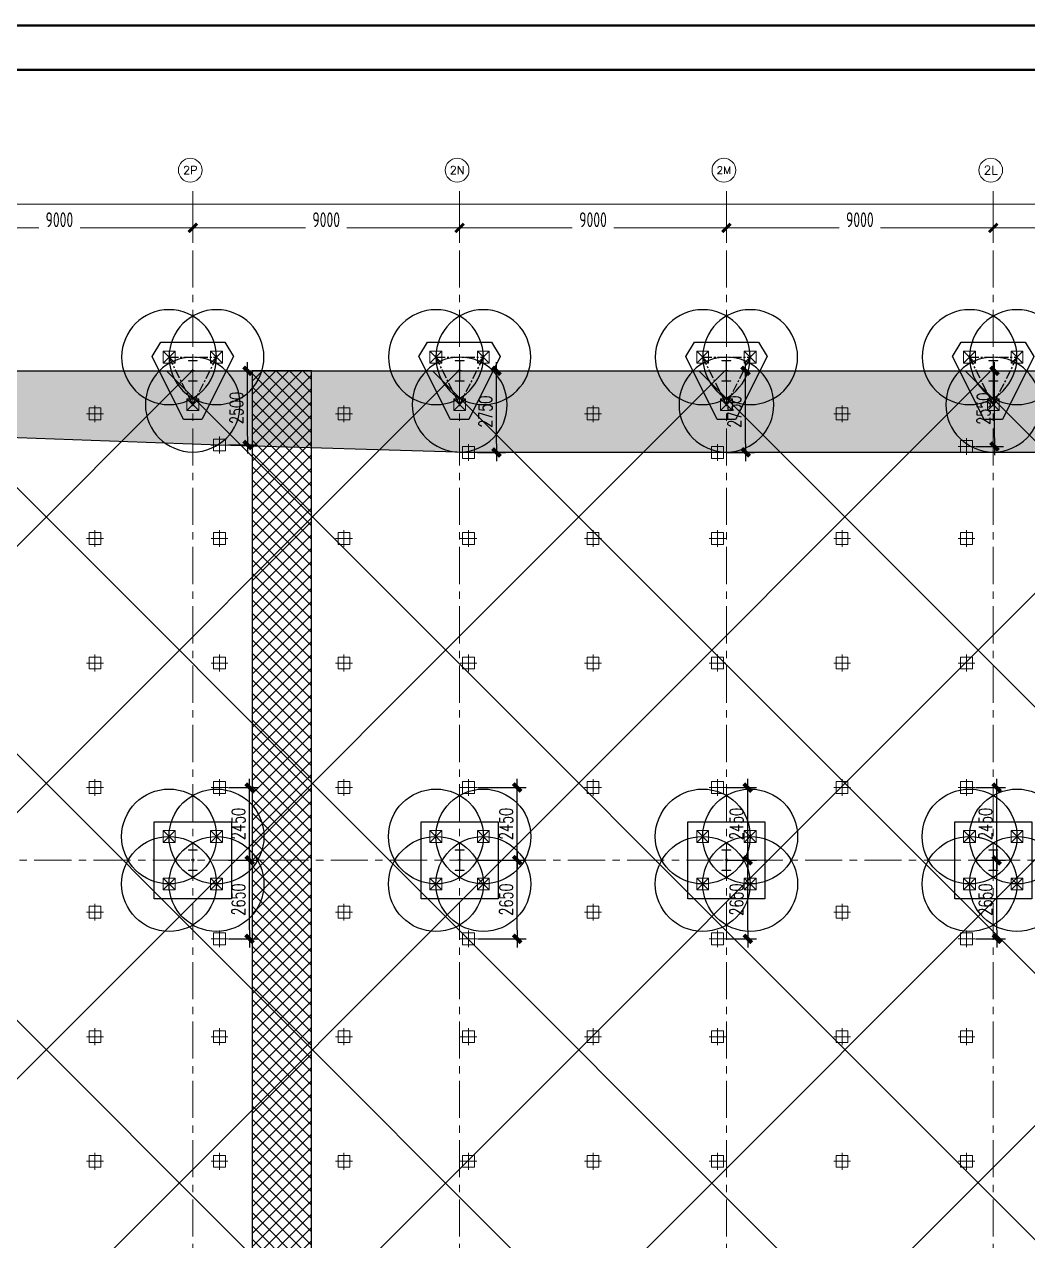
# Model space of a CAD drawing. Extents: x -1201378 to 2367219, y -619313 to 244905.
# Drawn here: x -506441 to -472597, y -10925 to 30085 of the extents above; entities that cross this region are included whole.
import ezdxf
from ezdxf.enums import TextEntityAlignment as Align

# ---------------------------------------------------------------- set-up
doc = ezdxf.new("R2010")
doc.units = 0
doc.header["$LTSCALE"] = 1000
doc.linetypes.add('CENTER', pattern=[2, 1.25, -0.25, 0.25, -0.25])
doc.layers.get('0').update_dxf_attribs({"linetype": 'CONTINUOUS'})
doc.layers.get('Defpoints').update_dxf_attribs({"linetype": 'CONTINUOUS'})
for name, color, linetype in [('0-cxFrame', 155, 'CONTINUOUS'), ('Hatch-一般填充', 252, 'CONTINUOUS'), ('S-DIMZ', 115, 'CONTINUOUS'), ('S-DOTE1', 140, 'CENTER'), ('S-HATCH1-W', 252, 'CONTINUOUS'), ('S-HJD', 97, 'CONTINUOUS'), ('S-SGJ', 21, 'CONTINUOUS')]:
    doc.layers.add(name, color=color, linetype=linetype)
for name, color, linetype, lineweight in [('0-cxText', 131, 'CONTINUOUS', 25), ('S-axis', 111, 'CONTINUOUS', 0), ('S-col', 2, 'CONTINUOUS', 0), ('S-dim', 81, 'CONTINUOUS', 0), ('S-dote', 5, 'CENTER', 0), ('S-zhuang', 1, 'CONTINUOUS', 0)]:
    doc.layers.add(name, color=color, linetype=linetype, lineweight=lineweight)
doc.styles.add('_TCH_AXIS', font='COMPLEX', dxfattribs={"bigfont": 'GBCBIG'})
doc.styles.add('cx_tuming', font='simhei.ttf')
doc.styles.add('cx_tuqian1', font='')
doc.styles.add('SS1', font='tj-romans1.shx', dxfattribs={"width": 0.7, "bigfont": 'tj-hztxt1.shx'})
doc.styles.add('TSSD_Dimension', font='tssdeng.shx', dxfattribs={"width": 0.7, "bigfont": 'hztxt.shx'})
doc.styles.add('黑体', font='simhei.ttf', dxfattribs={"width": 0.8})
doc.styles.get('cx_tuqian1').set_extended_font_data('SimSun')
doc.dimstyles.new('S-150-ARCHI', dxfattribs={"dimscale": 150, "dimtxt": 3, "dimasz": 2, "dimexe": 2, "dimexo": 2, "dimgap": 1, "dimtad": 1, "dimdec": 0, "dimzin": 0, "dimdsep": 46, "dimtxsty": 'SS1', "dimblk1": 'TT', "dimblk2": 'TT', "dimsah": 1, "dimcen": 1, "dimclrd": 256, "dimclre": 256, "dimclrt": 256, "dimadec": 0, "dimazin": 0, "dimtfac": 1, "dimtdec": 0, "dimtix": 1, "dimtmove": 2, "dimatfit": 0, "dimldrblk": 'TT', "dimfxl": 2, "dimtolj": 1, "dimtzin": 0, "dimarcsym": 0})
doc.dimstyles.new('TSSD_200_200', dxfattribs={"dimtxt": 500, "dimasz": 200, "dimexe": 200, "dimexo": 500, "dimgap": 200, "dimtad": 1, "dimdec": 0, "dimzin": 0, "dimdsep": 46, "dimtxsty": 'TSSD_Dimension', "dimblk": 'ARCHTICK', "dimcen": 0, "dimdle": 200, "dimclrt": 7, "dimadec": 0, "dimazin": 0, "dimtfac": 1, "dimtdec": 0, "dimtix": 1, "dimtmove": 2, "dimatfit": 3, "dimfxl": 1, "dimtolj": 1, "dimtzin": 0, "dimarcsym": 0})

# ---------------------------------------------------------------- blocks, each defined once
blk = doc.blocks.new('_ArchTick')
at = {"color": 0, "linetype": 'ByBlock', "const_width": 0.5}
blk.add_lwpolyline([(-0.71, -0.71), (0.71, 0.71)], dxfattribs=at)
blk = doc.blocks.new('*D97')
at = {"layer": 'Defpoints', "color": 0, "transparency": 16777216}
for p in [(-200758, -176778), (-209758, -177738), (-200758, -177738)]:
    blk.add_point(p, dxfattribs=at)
at = {"layer": 'S-axis', "color": 0, "lineweight": -2, "transparency": 16777216}
for p, q in [((-209758, -177238), (-209758, -176578)), ((-200758, -177238), (-200758, -176578)), ((-209958, -176778), (-205957, -176778)), ((-200558, -176778), (-204560, -176778))]:
    blk.add_line(p, q, dxfattribs=at)
at = {"layer": 'S-axis', "color": 0, "lineweight": -2, "transparency": 16777216, "xscale": 200, "yscale": 200, "zscale": 200, "rotation": 180}
blk.add_blockref('_ArchTick', (-209758, -176778), dxfattribs=at)
at = {"layer": 'S-axis', "color": 0, "lineweight": -2, "transparency": 16777216, "xscale": 200, "yscale": 200, "zscale": 200}
blk.add_blockref('_ArchTick', (-200758, -176778), dxfattribs=at)
at = {"layer": 'S-axis', "color": 7, "transparency": 16777216, "insert": (-205258, -176503), "char_height": 500, "attachment_point": 5, "style": 'TSSD_Dimension'}
blk.add_mtext('\\A1;9000', dxfattribs=at)
blk = doc.blocks.new('*D98')
at = {"layer": 'Defpoints', "color": 0, "transparency": 16777216}
for p in [(-191758, -176778), (-200758, -177738), (-191758, -177738)]:
    blk.add_point(p, dxfattribs=at)
at = {"layer": 'S-axis', "color": 0, "lineweight": -2, "transparency": 16777216}
for p, q in [((-200758, -177238), (-200758, -176578)), ((-191758, -177238), (-191758, -176578)), ((-200958, -176778), (-196957, -176778)), ((-191558, -176778), (-195560, -176778))]:
    blk.add_line(p, q, dxfattribs=at)
at = {"layer": 'S-axis', "color": 0, "lineweight": -2, "transparency": 16777216, "xscale": 200, "yscale": 200, "zscale": 200, "rotation": 180}
blk.add_blockref('_ArchTick', (-200758, -176778), dxfattribs=at)
at = {"layer": 'S-axis', "color": 0, "lineweight": -2, "transparency": 16777216, "xscale": 200, "yscale": 200, "zscale": 200}
blk.add_blockref('_ArchTick', (-191758, -176778), dxfattribs=at)
at = {"layer": 'S-axis', "color": 7, "transparency": 16777216, "insert": (-196258, -176503), "char_height": 500, "attachment_point": 5, "style": 'TSSD_Dimension'}
blk.add_mtext('\\A1;9000', dxfattribs=at)
blk = doc.blocks.new('*D99')
at = {"layer": 'Defpoints', "color": 0, "transparency": 16777216}
for p in [(-182758, -176778), (-191758, -177738), (-182758, -177738)]:
    blk.add_point(p, dxfattribs=at)
at = {"layer": 'S-axis', "color": 0, "lineweight": -2, "transparency": 16777216}
for p, q in [((-191758, -177238), (-191758, -176578)), ((-182758, -177238), (-182758, -176578)), ((-191958, -176778), (-187957, -176778)), ((-182558, -176778), (-186560, -176778))]:
    blk.add_line(p, q, dxfattribs=at)
at = {"layer": 'S-axis', "color": 0, "lineweight": -2, "transparency": 16777216, "xscale": 200, "yscale": 200, "zscale": 200, "rotation": 180}
blk.add_blockref('_ArchTick', (-191758, -176778), dxfattribs=at)
at = {"layer": 'S-axis', "color": 0, "lineweight": -2, "transparency": 16777216, "xscale": 200, "yscale": 200, "zscale": 200}
blk.add_blockref('_ArchTick', (-182758, -176778), dxfattribs=at)
at = {"layer": 'S-axis', "color": 7, "transparency": 16777216, "insert": (-187258, -176503), "char_height": 500, "attachment_point": 5, "style": 'TSSD_Dimension'}
blk.add_mtext('\\A1;9000', dxfattribs=at)
blk = doc.blocks.new('*D100')
at = {"layer": 'Defpoints', "color": 0, "transparency": 16777216}
for p in [(-173758, -176778), (-182758, -177738), (-173758, -177738)]:
    blk.add_point(p, dxfattribs=at)
at = {"layer": 'S-axis', "color": 0, "lineweight": -2, "transparency": 16777216}
for p, q in [((-182758, -177238), (-182758, -176578)), ((-173758, -177238), (-173758, -176578)), ((-182958, -176778), (-178957, -176778)), ((-173558, -176778), (-177560, -176778))]:
    blk.add_line(p, q, dxfattribs=at)
at = {"layer": 'S-axis', "color": 0, "lineweight": -2, "transparency": 16777216, "xscale": 200, "yscale": 200, "zscale": 200, "rotation": 180}
blk.add_blockref('_ArchTick', (-182758, -176778), dxfattribs=at)
at = {"layer": 'S-axis', "color": 0, "lineweight": -2, "transparency": 16777216, "xscale": 200, "yscale": 200, "zscale": 200}
blk.add_blockref('_ArchTick', (-173758, -176778), dxfattribs=at)
at = {"layer": 'S-axis', "color": 7, "transparency": 16777216, "insert": (-178258, -176503), "char_height": 500, "attachment_point": 5, "style": 'TSSD_Dimension'}
blk.add_mtext('\\A1;9000', dxfattribs=at)
blk = doc.blocks.new('*D101')
at = {"layer": 'Defpoints', "color": 0, "transparency": 16777216}
for p in [(-164758, -176778), (-173758, -177738), (-164758, -177738)]:
    blk.add_point(p, dxfattribs=at)
at = {"layer": 'S-axis', "color": 0, "lineweight": -2, "transparency": 16777216}
for p, q in [((-173758, -177238), (-173758, -176578)), ((-164758, -177238), (-164758, -176578)), ((-173958, -176778), (-169957, -176778)), ((-164558, -176778), (-168560, -176778))]:
    blk.add_line(p, q, dxfattribs=at)
at = {"layer": 'S-axis', "color": 0, "lineweight": -2, "transparency": 16777216, "xscale": 200, "yscale": 200, "zscale": 200, "rotation": 180}
blk.add_blockref('_ArchTick', (-173758, -176778), dxfattribs=at)
at = {"layer": 'S-axis', "color": 0, "lineweight": -2, "transparency": 16777216, "xscale": 200, "yscale": 200, "zscale": 200}
blk.add_blockref('_ArchTick', (-164758, -176778), dxfattribs=at)
at = {"layer": 'S-axis', "color": 7, "transparency": 16777216, "insert": (-169258, -176503), "char_height": 500, "attachment_point": 5, "style": 'TSSD_Dimension'}
blk.add_mtext('\\A1;9000', dxfattribs=at)
blk = doc.blocks.new('*D112')
at = {"layer": 'Defpoints', "color": 0, "transparency": 16777216}
for p in [(-82958, -175978), (-240958, -177638), (-82958, -177638)]:
    blk.add_point(p, dxfattribs=at)
at = {"layer": 'S-axis', "color": 0, "lineweight": -2, "transparency": 16777216}
for p, q in [((-240958, -177138), (-240958, -175778)), ((-82958, -177138), (-82958, -175778)), ((-241158, -175978), (-162899, -175978)), ((-82758, -175978), (-161018, -175978))]:
    blk.add_line(p, q, dxfattribs=at)
at = {"layer": 'S-axis', "color": 0, "lineweight": -2, "transparency": 16777216, "xscale": 200, "yscale": 200, "zscale": 200, "rotation": 180}
blk.add_blockref('_ArchTick', (-240958, -175978), dxfattribs=at)
at = {"layer": 'S-axis', "color": 0, "lineweight": -2, "transparency": 16777216, "xscale": 200, "yscale": 200, "zscale": 200}
blk.add_blockref('_ArchTick', (-82958, -175978), dxfattribs=at)
at = {"layer": 'S-axis', "color": 7, "transparency": 16777216, "insert": (-161958, -175703), "char_height": 500, "attachment_point": 5, "style": 'TSSD_Dimension'}
blk.add_mtext('\\A1;158000', dxfattribs=at)
blk = doc.blocks.new('nt66')
at = {"layer": 'S-col'}
blk.add_lwpolyline([(-195790, 766820), (-195490, 766820), (-195490, 766808), (-195636, 766808), (-195636, 766132), (-195490, 766132), (-195490, 766120), (-195790, 766120), (-195790, 766132), (-195644, 766132), (-195644, 766808), (-195790, 766808)], close=True, dxfattribs=at)
blk = doc.blocks.new('33333')
for p in [(-50214, -43900), (-41214, -43900), (-32214, -43900), (-23214, -43900), (-50214, -60400), (-41214, -60400), (-32214, -60400), (-23214, -60400)]:
    blk.add_blockref('nt66', p)
blk = doc.blocks.new('TK22.A0 L(Dragon)')
at = {"layer": '0-cxFrame', "color": 7, "const_width": 0.5}
blk.add_lwpolyline([(0, 0), (-1486, 0), (-1486, 841), (0, 841)], close=True, dxfattribs=at)
at = {"layer": '0-cxFrame', "const_width": 0.5}
blk.add_lwpolyline([(-80, 10), (-1466, 10), (-1466, 831), (-80, 831)], close=True, dxfattribs=at)
at = {"style": '黑体', "flags": 4}
blk.add_attdef('图幅', text='', height=3.3, dxfattribs=at).set_placement((-40, 3), align=Align.RIGHT)
at = {"layer": '0-cxText', "flags": 4}
for tag, height, style, p in [('建设单位', 3.5, 'cx_tuming', (-45, 240)), ('项目名称', 3.5, 'cx_tuming', (-45, 210)), ('子项名称', 3.5, 'cx_tuming', (-45, 180)), ('工程编号', 3.3, 'cx_tuqian1', (-35, 165)), ('图名1', 3.5, 'cx_tuming', (-45, 87)), ('图名2', 3.5, 'cx_tuming', (-45, 79)), ('图名3', 3.5, 'cx_tuming', (-45, 71)), ('出图日期', 3.3, 'cx_tuqian1', (-39, 60)), ('专业', 3.3, 'cx_tuqian1', (-55, 52)), ('图号', 3.3, 'cx_tuqian1', (-55, 44)), ('版次', 3.3, 'cx_tuqian1', (-20, 44))]:
    blk.add_attdef(tag, text='', height=height, dxfattribs=dict(at, style=style)).set_placement(p, align=Align.MIDDLE)
at = {"layer": 'Defpoints', "color": 6, "flags": 4}
for tag, height, style, p in [('tufu', 3.3, '黑体', (-12, 12)), ('dwfname', 4, 'cx_tuqian1', (-80, 3))]:
    blk.add_attdef(tag, text='', height=height, dxfattribs=dict(at, style=style)).set_placement(p, align=Align.RIGHT)
blk = doc.blocks.new('地坪桩')
at = {"layer": 'S-zhuang'}
for p, q in [((174146, 162514), (174146, 163080)), ((173863, 162797), (174429, 162797))]:
    blk.add_line(p, q, dxfattribs=at)
blk.add_lwpolyline([(173946, 162597), (173946, 162997), (174346, 162997), (174346, 162597)], close=True, dxfattribs=at)
blk = doc.blocks.new('S-ZHUANG-400')
at = {"layer": 'S-zhuang'}
for p, q in [((200, -200), (-200, 200)), ((-200, -200), (200, 200))]:
    blk.add_line(p, q, dxfattribs=at)
blk.add_lwpolyline([(-200, 200), (200, 200), (200, -200), (-200, -200)], close=True, dxfattribs=at)
blk = doc.blocks.new('CT4')
at = {"layer": 'Defpoints'}
for centre in [(-100831, -168442), (-99231, -168442), (-100831, -170042), (-99231, -170042)]:
    blk.add_circle(centre, 1600, dxfattribs=at)
at = {"layer": 'S-DOTE1', "ltscale": 0.25}
for p, q in [((-99971, -169242), (-100091, -169242)), ((-100031, -169182), (-100031, -169302))]:
    blk.add_line(p, q, dxfattribs=at)
at = {"layer": 'S-HATCH1-W'}
blk.add_lwpolyline([(-101331, -170542), (-101331, -167942), (-98731, -167942), (-98731, -170542)], close=True, dxfattribs=at)
at = {"layer": 'S-zhuang', "rotation": 90.00000000000001}
for p in [(-100831, -168442), (-99231, -168442), (-100831, -170042), (-99231, -170042)]:
    blk.add_blockref('S-ZHUANG-400', p, dxfattribs=at)
blk = doc.blocks.new('CT3')
at = {"layer": 'Defpoints'}
for centre in [(-101758, -256416), (-102558, -258016), (-100958, -258016)]:
    blk.add_circle(centre, 1600, dxfattribs=at)
at = {"layer": 'S-DOTE1', "ltscale": 0.25}
for p, q in [((-101758, -257494), (-101758, -257614)), ((-101698, -257554), (-101818, -257554))]:
    blk.add_line(p, q, dxfattribs=at)
at = {"layer": 'S-DOTE1', "linetype": 'CENTER', "ltscale": 0.25}
blk.add_lwpolyline([(-100958, -258016), (-101758, -256416), (-102558, -258016)], close=True, dxfattribs=at)
at = {"layer": 'S-HATCH1-W'}
blk.add_lwpolyline([(-101449, -255916), (-102067, -255916), (-103130, -258042), (-102837, -258516), (-100680, -258516), (-100387, -258042)], close=True, dxfattribs=at)
at = {"layer": 'S-zhuang', "rotation": 90.00000000000001}
for p in [(-101758, -256416), (-102558, -258016), (-100958, -258016)]:
    blk.add_blockref('S-ZHUANG-400', p, dxfattribs=at)
blk = doc.blocks.new('2#主楼桩')
at = {"layer": 'S-zhuang', "xscale": -1, "rotation": 180}
for p in [(-999000, -239152), (-990000, -239152), (-981000, -239152), (-972000, -239152)]:
    blk.add_blockref('CT3', p, dxfattribs=at)
at = {"layer": 'S-zhuang'}
for p in [(-1000727, 171144), (-991727, 171144), (-982727, 171144), (-973727, 171144)]:
    blk.add_blockref('CT4', p, dxfattribs=at)
blk = doc.blocks.new('TT')
blk.add_line((-0.97, 0), (0.97, 0))
at = {"const_width": 0.45}
blk.add_lwpolyline([(-0.44, -0.44), (0.44, 0.44)], dxfattribs=at)
blk = doc.blocks.new('*D3272')
at = {"layer": 'Defpoints', "color": 0, "transparency": 16777216}
for p in [(-499858, 1902), (-498842, 1902), (-499858, -748)]:
    blk.add_point(p, dxfattribs=at)
at = {"layer": 'S-DIMZ', "lineweight": -2, "transparency": 16777216}
for p, q in [((-499558, 1902), (-498542, 1902)), ((-498842, -448), (-498842, 1602)), ((-499558, -748), (-498542, -748))]:
    blk.add_line(p, q, dxfattribs=at)
at = {"layer": 'S-DIMZ', "lineweight": -2, "transparency": 16777216, "xscale": 300, "yscale": 300, "zscale": 300}
for p, rotation in [((-498842, 1902), 90), ((-498842, -748), 270)]:
    blk.add_blockref('TT', p, dxfattribs=dict(at, rotation=rotation))
at = {"layer": 'S-DIMZ', "transparency": 16777216, "insert": (-499217, 577), "char_height": 450, "attachment_point": 5, "rotation": 90, "style": 'SS1'}
blk.add_mtext('\\A1;2650', dxfattribs=at)
blk = doc.blocks.new('*D3273')
at = {"layer": 'Defpoints', "color": 0, "transparency": 16777216}
for p in [(-499858, 4352), (-498842, 4352), (-499858, 1902)]:
    blk.add_point(p, dxfattribs=at)
at = {"layer": 'S-DIMZ', "lineweight": -2, "transparency": 16777216}
for p, q in [((-499558, 4352), (-498542, 4352)), ((-498842, 2202), (-498842, 4052)), ((-499558, 1902), (-498542, 1902))]:
    blk.add_line(p, q, dxfattribs=at)
at = {"layer": 'S-DIMZ', "lineweight": -2, "transparency": 16777216, "xscale": 300, "yscale": 300, "zscale": 300}
for p, rotation in [((-498842, 4352), 90), ((-498842, 1902), 270)]:
    blk.add_blockref('TT', p, dxfattribs=dict(at, rotation=rotation))
at = {"layer": 'S-DIMZ', "transparency": 16777216, "insert": (-499217, 3127), "char_height": 450, "attachment_point": 5, "rotation": 90, "style": 'SS1'}
blk.add_mtext('\\A1;2450', dxfattribs=at)
blk = doc.blocks.new('*D3274')
at = {"layer": 'Defpoints', "color": 0, "transparency": 16777216}
for p in [(-491458, 1902), (-489816, 1902), (-491458, -748)]:
    blk.add_point(p, dxfattribs=at)
at = {"layer": 'S-DIMZ', "lineweight": -2, "transparency": 16777216}
for p, q in [((-491158, 1902), (-489516, 1902)), ((-489816, -448), (-489816, 1602)), ((-491158, -748), (-489516, -748))]:
    blk.add_line(p, q, dxfattribs=at)
at = {"layer": 'S-DIMZ', "lineweight": -2, "transparency": 16777216, "xscale": 300, "yscale": 300, "zscale": 300}
for p, rotation in [((-489816, 1902), 90), ((-489816, -748), 270)]:
    blk.add_blockref('TT', p, dxfattribs=dict(at, rotation=rotation))
at = {"layer": 'S-DIMZ', "transparency": 16777216, "insert": (-490191, 577), "char_height": 450, "attachment_point": 5, "rotation": 90, "style": 'SS1'}
blk.add_mtext('\\A1;2650', dxfattribs=at)
blk = doc.blocks.new('*D3275')
at = {"layer": 'Defpoints', "color": 0, "transparency": 16777216}
for p in [(-491458, 4352), (-489816, 4352), (-491458, 1902)]:
    blk.add_point(p, dxfattribs=at)
at = {"layer": 'S-DIMZ', "lineweight": -2, "transparency": 16777216}
for p, q in [((-491158, 4352), (-489516, 4352)), ((-489816, 2202), (-489816, 4052)), ((-491158, 1902), (-489516, 1902))]:
    blk.add_line(p, q, dxfattribs=at)
at = {"layer": 'S-DIMZ', "lineweight": -2, "transparency": 16777216, "xscale": 300, "yscale": 300, "zscale": 300}
for p, rotation in [((-489816, 4352), 90), ((-489816, 1902), 270)]:
    blk.add_blockref('TT', p, dxfattribs=dict(at, rotation=rotation))
at = {"layer": 'S-DIMZ', "transparency": 16777216, "insert": (-490191, 3127), "char_height": 450, "attachment_point": 5, "rotation": 90, "style": 'SS1'}
blk.add_mtext('\\A1;2450', dxfattribs=at)
blk = doc.blocks.new('*D3276')
at = {"layer": 'Defpoints', "color": 0, "transparency": 16777216}
for p in [(-483058, 1902), (-482042, 1902), (-483058, -748)]:
    blk.add_point(p, dxfattribs=at)
at = {"layer": 'S-DIMZ', "lineweight": -2, "transparency": 16777216}
for p, q in [((-482758, 1902), (-481742, 1902)), ((-482042, -448), (-482042, 1602)), ((-482758, -748), (-481742, -748))]:
    blk.add_line(p, q, dxfattribs=at)
at = {"layer": 'S-DIMZ', "lineweight": -2, "transparency": 16777216, "xscale": 300, "yscale": 300, "zscale": 300}
for p, rotation in [((-482042, 1902), 90), ((-482042, -748), 270)]:
    blk.add_blockref('TT', p, dxfattribs=dict(at, rotation=rotation))
at = {"layer": 'S-DIMZ', "transparency": 16777216, "insert": (-482417, 577), "char_height": 450, "attachment_point": 5, "rotation": 90, "style": 'SS1'}
blk.add_mtext('\\A1;2650', dxfattribs=at)
blk = doc.blocks.new('*D3277')
at = {"layer": 'Defpoints', "color": 0, "transparency": 16777216}
for p in [(-483058, 4352), (-482042, 4352), (-483058, 1902)]:
    blk.add_point(p, dxfattribs=at)
at = {"layer": 'S-DIMZ', "lineweight": -2, "transparency": 16777216}
for p, q in [((-482758, 4352), (-481742, 4352)), ((-482042, 2202), (-482042, 4052)), ((-482758, 1902), (-481742, 1902))]:
    blk.add_line(p, q, dxfattribs=at)
at = {"layer": 'S-DIMZ', "lineweight": -2, "transparency": 16777216, "xscale": 300, "yscale": 300, "zscale": 300}
for p, rotation in [((-482042, 4352), 90), ((-482042, 1902), 270)]:
    blk.add_blockref('TT', p, dxfattribs=dict(at, rotation=rotation))
at = {"layer": 'S-DIMZ', "transparency": 16777216, "insert": (-482417, 3127), "char_height": 450, "attachment_point": 5, "rotation": 90, "style": 'SS1'}
blk.add_mtext('\\A1;2450', dxfattribs=at)
blk = doc.blocks.new('*D3278')
at = {"layer": 'Defpoints', "color": 0, "transparency": 16777216}
for p in [(-474658, 1902), (-473642, 1902), (-474658, -748)]:
    blk.add_point(p, dxfattribs=at)
at = {"layer": 'S-DIMZ', "lineweight": -2, "transparency": 16777216}
for p, q in [((-474358, 1902), (-473342, 1902)), ((-473642, -448), (-473642, 1602)), ((-474358, -748), (-473342, -748))]:
    blk.add_line(p, q, dxfattribs=at)
at = {"layer": 'S-DIMZ', "lineweight": -2, "transparency": 16777216, "xscale": 300, "yscale": 300, "zscale": 300}
for p, rotation in [((-473642, 1902), 90), ((-473642, -748), 270)]:
    blk.add_blockref('TT', p, dxfattribs=dict(at, rotation=rotation))
at = {"layer": 'S-DIMZ', "transparency": 16777216, "insert": (-474017, 577), "char_height": 450, "attachment_point": 5, "rotation": 90, "style": 'SS1'}
blk.add_mtext('\\A1;2650', dxfattribs=at)
blk = doc.blocks.new('*D3279')
at = {"layer": 'Defpoints', "color": 0, "transparency": 16777216}
for p in [(-474658, 4352), (-473642, 4352), (-474658, 1902)]:
    blk.add_point(p, dxfattribs=at)
at = {"layer": 'S-DIMZ', "lineweight": -2, "transparency": 16777216}
for p, q in [((-474358, 4352), (-473342, 4352)), ((-473642, 2202), (-473642, 4052)), ((-474358, 1902), (-473342, 1902))]:
    blk.add_line(p, q, dxfattribs=at)
at = {"layer": 'S-DIMZ', "lineweight": -2, "transparency": 16777216, "xscale": 300, "yscale": 300, "zscale": 300}
for p, rotation in [((-473642, 4352), 90), ((-473642, 1902), 270)]:
    blk.add_blockref('TT', p, dxfattribs=dict(at, rotation=rotation))
at = {"layer": 'S-DIMZ', "transparency": 16777216, "insert": (-474017, 3127), "char_height": 450, "attachment_point": 5, "rotation": 90, "style": 'SS1'}
blk.add_mtext('\\A1;2450', dxfattribs=at)
blk = doc.blocks.new('*D3297')
at = {"layer": 'Defpoints', "color": 0, "transparency": 16777216}
for p in [(-499858, 18402), (-498912, 18402), (-499858, 15902)]:
    blk.add_point(p, dxfattribs=at)
at = {"layer": 'S-DIMZ', "lineweight": -2, "transparency": 16777216}
for p, q in [((-499558, 18402), (-498612, 18402)), ((-498912, 16202), (-498912, 18102)), ((-499558, 15902), (-498612, 15902))]:
    blk.add_line(p, q, dxfattribs=at)
at = {"layer": 'S-DIMZ', "lineweight": -2, "transparency": 16777216, "xscale": 300, "yscale": 300, "zscale": 300}
for p, rotation in [((-498912, 18402), 90), ((-498912, 15902), 270)]:
    blk.add_blockref('TT', p, dxfattribs=dict(at, rotation=rotation))
at = {"layer": 'S-DIMZ', "transparency": 16777216, "insert": (-499287, 17152), "char_height": 450, "attachment_point": 5, "rotation": 90, "style": 'SS1'}
blk.add_mtext('\\A1;2500', dxfattribs=at)
blk = doc.blocks.new('*D3298')
at = {"layer": 'Defpoints', "color": 0, "transparency": 16777216}
for p in [(-491458, 18402), (-490512, 18402), (-491458, 15652)]:
    blk.add_point(p, dxfattribs=at)
at = {"layer": 'S-DIMZ', "lineweight": -2, "transparency": 16777216}
for p, q in [((-491158, 18402), (-490212, 18402)), ((-490512, 15952), (-490512, 18102)), ((-491158, 15652), (-490212, 15652))]:
    blk.add_line(p, q, dxfattribs=at)
at = {"layer": 'S-DIMZ', "lineweight": -2, "transparency": 16777216, "xscale": 300, "yscale": 300, "zscale": 300}
for p, rotation in [((-490512, 18402), 90), ((-490512, 15652), 270)]:
    blk.add_blockref('TT', p, dxfattribs=dict(at, rotation=rotation))
at = {"layer": 'S-DIMZ', "transparency": 16777216, "insert": (-490887, 17027), "char_height": 450, "attachment_point": 5, "rotation": 90, "style": 'SS1'}
blk.add_mtext('\\A1;2750', dxfattribs=at)
blk = doc.blocks.new('*D3299')
at = {"layer": 'Defpoints', "color": 0, "transparency": 16777216}
for p in [(-483058, 18402), (-482112, 18402), (-483058, 15652)]:
    blk.add_point(p, dxfattribs=at)
at = {"layer": 'S-DIMZ', "lineweight": -2, "transparency": 16777216}
for p, q in [((-482758, 18402), (-481812, 18402)), ((-482112, 15952), (-482112, 18102)), ((-482758, 15652), (-481812, 15652))]:
    blk.add_line(p, q, dxfattribs=at)
at = {"layer": 'S-DIMZ', "lineweight": -2, "transparency": 16777216, "xscale": 300, "yscale": 300, "zscale": 300}
for p, rotation in [((-482112, 18402), 90), ((-482112, 15652), 270)]:
    blk.add_blockref('TT', p, dxfattribs=dict(at, rotation=rotation))
at = {"layer": 'S-DIMZ', "transparency": 16777216, "insert": (-482487, 17027), "char_height": 450, "attachment_point": 5, "rotation": 90, "style": 'SS1'}
blk.add_mtext('\\A1;2750', dxfattribs=at)
blk = doc.blocks.new('*D3300')
at = {"layer": 'Defpoints', "color": 0, "transparency": 16777216}
for p in [(-474658, 18402), (-473712, 18402), (-474658, 15852)]:
    blk.add_point(p, dxfattribs=at)
at = {"layer": 'S-DIMZ', "lineweight": -2, "transparency": 16777216}
for p, q in [((-474358, 18402), (-473412, 18402)), ((-473712, 16152), (-473712, 18102)), ((-474358, 15852), (-473412, 15852))]:
    blk.add_line(p, q, dxfattribs=at)
at = {"layer": 'S-DIMZ', "lineweight": -2, "transparency": 16777216, "xscale": 300, "yscale": 300, "zscale": 300}
for p, rotation in [((-473712, 18402), 90), ((-473712, 15852), 270)]:
    blk.add_blockref('TT', p, dxfattribs=dict(at, rotation=rotation))
at = {"layer": 'S-DIMZ', "transparency": 16777216, "insert": (-474087, 17127), "char_height": 450, "attachment_point": 5, "rotation": 90, "style": 'SS1'}
blk.add_mtext('\\A1;2550', dxfattribs=at)
blk = doc.blocks.new('2#轴网')
at = {"layer": 'S-axis'}
for centre in [(-200843.4, -174832), (-191843.4, -174832), (-182843.4, -174832), (-173843.4, -174832)]:
    blk.add_circle(centre, 400, dxfattribs=at)
at = {"layer": 'S-dote'}
for p, q in [((-200758.5, -270787), (-200758.5, -175298.2)), ((-191758.5, -270787), (-191758.5, -175298.2)), ((-182758.5, -270787), (-182758.5, -175298.2)), ((-173758.5, -270787), (-173758.5, -175298.2)), ((-74854.3, -181598.2), (-251154.3, -181598.2)), ((-74854.3, -198098.2), (-251154.3, -198098.2))]:
    blk.add_line(p, q, dxfattribs=at)
at = {"layer": 'S-axis', "style": '_TCH_AXIS'}
for s, height, p, p2 in [('2P', 276.42, (-201086.9, -174970.3), (-200599.9, -174970.3)), ('2N', 265.5, (-192089.9, -174964.8), (-191596.8, -174964.8)), ('2L', 288.12, (-174083.5, -174976.1), (-173603.3, -174976.1)), ('2M', 255.29, (-183092.6, -174959.7), (-182594.2, -174959.7))]:
    blk.add_text(s, height=height, dxfattribs=at).set_placement(p, p2, align=Align.FIT)
at = {"layer": 'S-axis'}
for base, p1, p2, picture, middle in [((-82958.5, -175978.2), (-240958.5, -177638.2), (-82958.5, -177638.2), '*D112', (-161958.5, -175703.2)), ((-200758.5, -176778.2), (-209758.5, -177738.2), (-200758.5, -177738.2), '*D97', (-205258.5, -176503.2)), ((-191758.5, -176778.2), (-200758.5, -177738.2), (-191758.5, -177738.2), '*D98', (-196258.5, -176503.2)), ((-182758.5, -176778.2), (-191758.5, -177738.2), (-182758.5, -177738.2), '*D99', (-187258.5, -176503.2)), ((-173758.5, -176778.2), (-182758.5, -177738.2), (-173758.5, -177738.2), '*D100', (-178258.5, -176503.2)), ((-164758.5, -176778.2), (-173758.5, -177738.2), (-164758.5, -177738.2), '*D101', (-169258.5, -176503.2))]:
    dim = blk.add_linear_dim(base=base, p1=p1, p2=p2, angle=0, dimstyle='TSSD_200_200', dxfattribs=at)
    dim.commit()
    dim.dimension.update_dxf_attribs({"geometry": picture, "text_midpoint": middle, "dimtype": 161})

msp = doc.modelspace()

# ---------------------------------------------------------------- hatches: boundary and pattern name
at = {"layer": 'Hatch-一般填充'}
h = msp.add_hatch(dxfattribs=at)
h.set_pattern_fill('ANSI37', color=256, scale=2000)
h.set_pattern_definition([(45, (-600000, 0), (-4490.13, 4490.13), []), (135, (-600000, 0), (-4490.13, -4490.13), [])])
edge = h.paths.add_edge_path()
edge.add_line((-509758.5, 18401.8), (-509758.5, -64098.2))
edge.add_line((-509758.5, -64098.2), (-410758.5, -64098.2))
edge.add_line((-410758.5, -64098.2), (-410758.5, 18401.8))
edge.add_line((-410758.5, 18401.8), (-509758.5, 18401.8))
at = {"layer": 'S-HJD'}
h = msp.add_hatch(dxfattribs=at)
h.set_pattern_fill('ANSI37', color=256, scale=100, angle=-180)
h.paths.add_polyline_path([(-498758.5, -64098.2), (-496758.5, -64098.2), (-496758.5, 18401.8), (-498758.5, 18401.8)])
at = {"layer": 'S-SGJ'}
h = msp.add_hatch(dxfattribs=at)
h.set_pattern_fill('ANSI36', color=251, scale=50)
h.paths.add_polyline_path([(-509758.5, -64098.2), (-540058.5, -64098.2), (-540058.5, -47598.2), (-521421, 10151.8), (-518758.5, 10151.8), (-518758.5, 18401.8), (-383758.5, 18401.8), (-383758.5, -64098.2), (-385458.5, -64098.2), (-385458.5, 15651.8), (-410758.5, 15651.8), (-491458.5, 15651.8), (-499858.5, 15901.8), (-509758.5, 16251.8), (-509758.5, 17478.1), (-517158.5, 17478.1), (-517158.5, 15176.8), (-516958.5, 10376.8), (-521558.5, 5576.8), (-521858.5, 776.8), (-524958.5, -4023.2), (-526758.5, -8823.2), (-526758.5, -12123.2), (-529758.5, -18423.2), (-529958.5, -23246.8), (-531558.5, -28023.2), (-534958.5, -33423.2), (-538558.5, -44423.2), (-539358.5, -47598.2), (-539358.5, -63623.2), (-509758.5, -63623.2), (-509758.5, -63623.2)])

# ---------------------------------------------------------------- linework, layer by layer
at = {"layer": 'S-dim'}
msp.add_lwpolyline([(-509758.5, 18401.8), (-509758.5, -64098.2), (-410758.5, -64098.2), (-410758.5, 18401.8), (-509758.5, 18401.8)], dxfattribs=at)
at = {"layer": 'S-HJD'}
msp.add_lwpolyline([(-498758.5, -64098.2), (-496758.5, -64098.2), (-496758.5, 18401.8), (-498758.5, 18401.8)], close=True, dxfattribs=at)
at = {"layer": 'S-SGJ'}
for points in [[(-509758.5, -64098.2), (-540058.5, -64098.2), (-540058.5, -47598.2), (-521421, 10151.8), (-518758.5, 10151.8), (-518758.5, 18401.8), (-383758.5, 18401.8)], [(-410758.5, 15651.8), (-491458.5, 15651.8), (-499858.5, 15901.8), (-509758.5, 16251.8), (-509758.5, 17478.1), (-517158.5, 17478.1), (-517158.5, 15176.8), (-516958.5, 10376.8), (-521558.5, 5576.8), (-521858.5, 776.8), (-524958.5, -4023.2), (-526758.5, -8823.2), (-526758.5, -12123.2), (-529758.5, -18423.2), (-529958.5, -23246.8), (-531558.5, -28023.2), (-534958.5, -33423.2), (-538558.5, -44423.2), (-539358.5, -47598.2), (-539358.5, -63623.2), (-509758.5, -63623.2), (-509758.5, -63623.2), (-509758.5, -64098.2)]]:
    msp.add_lwpolyline(points, dxfattribs=at)

# ---------------------------------------------------------------- block references
at = {"layer": '0-cxFrame', "xscale": 150, "yscale": 150, "zscale": 150}
msp.add_blockref('TK22.A0 L(Dragon)', (-350573.1, -96102.2), dxfattribs=at)
at = {"layer": 'S-axis'}
msp.add_blockref('2#轴网', (-300000, 200000), dxfattribs=at)
at = {"layer": 'S-col'}
for name, p in [('2#主楼桩', (600000, 0)), ('33333', (-254904.3, -704168.2))]:
    msp.add_blockref(name, p, dxfattribs=at)
at = {"layer": 'S-zhuang'}
for p in [(-678204.4, -145845.2), (-669804.4, -145845.2), (-661404.4, -145845.2), (-653004.4, -145845.2), (-674004.4, -146895.2), (-648804.4, -146945.2), (-665604.4, -147145.2), (-657204.4, -147145.2), (-678204.4, -150045.2), (-674004.4, -150045.2), (-669804.4, -150045.2), (-665604.4, -150045.2), (-661404.4, -150045.2), (-657204.4, -150045.2), (-653004.4, -150045.2), (-648804.4, -150045.2), (-678204.4, -154245.2), (-674004.4, -154245.2), (-669804.4, -154245.2), (-665604.4, -154245.2), (-661404.4, -154245.2), (-657204.4, -154245.2), (-653004.4, -154245.2), (-648804.4, -154245.2), (-678204.4, -158445.2), (-674004.4, -158445.2), (-669804.4, -158445.2), (-665604.4, -158445.2), (-661404.4, -158445.2), (-657204.4, -158445.2), (-653004.4, -158445.2), (-648804.4, -158445.2), (-678204.4, -162645.2), (-669804.4, -162645.2), (-661404.4, -162645.2), (-653004.4, -162645.2), (-674004.4, -163545.2), (-665604.4, -163545.2), (-657204.4, -163545.2), (-648804.4, -163545.2), (-678204.4, -166845.2), (-674004.4, -166845.2), (-669804.4, -166845.2), (-665604.4, -166845.2), (-661404.4, -166845.2), (-657204.4, -166845.2), (-653004.4, -166845.2), (-648804.4, -166845.2), (-678204.4, -171045.2), (-674004.4, -171045.2), (-669804.4, -171045.2), (-665604.4, -171045.2), (-661404.4, -171045.2), (-657204.4, -171045.2), (-653004.4, -171045.2), (-648804.4, -171045.2)]:
    msp.add_blockref('地坪桩', p, dxfattribs=at)

# ---------------------------------------------------------------- dimensions: what is measured, and where the dimension line sits
at = {"layer": 'S-DIMZ'}
for base, p1, p2, picture, middle in [((-498911.5, 18401.8), (-499858.5, 15901.8), (-499858.5, 18401.8), '*D3297', (-499286.5, 17151.8)), ((-490511.5, 18401.8), (-491458.5, 15651.8), (-491458.5, 18401.8), '*D3298', (-490886.5, 17026.8)), ((-482111.5, 18401.8), (-483058.5, 15651.8), (-483058.5, 18401.8), '*D3299', (-482486.5, 17026.8)), ((-473711.5, 18401.8), (-474658.5, 15851.8), (-474658.5, 18401.8), '*D3300', (-474086.5, 17126.8)), ((-498842, 4351.8), (-499858.5, 1901.8), (-499858.5, 4351.8), '*D3273', (-499217, 3126.8)), ((-489816.4, 4351.8), (-491458.5, 1901.8), (-491458.5, 4351.8), '*D3275', (-490191.4, 3126.8)), ((-482042, 4351.8), (-483058.5, 1901.8), (-483058.5, 4351.8), '*D3277', (-482417, 3126.8)), ((-473642, 4351.8), (-474658.5, 1901.8), (-474658.5, 4351.8), '*D3279', (-474017, 3126.8)), ((-498842, 1901.8), (-499858.5, -748.2), (-499858.5, 1901.8), '*D3272', (-499217, 576.8)), ((-489816.4, 1901.8), (-491458.5, -748.2), (-491458.5, 1901.8), '*D3274', (-490191.4, 576.8)), ((-482042, 1901.8), (-483058.5, -748.2), (-483058.5, 1901.8), '*D3276', (-482417, 576.8)), ((-473642, 1901.8), (-474658.5, -748.2), (-474658.5, 1901.8), '*D3278', (-474017, 576.8))]:
    dim = msp.add_linear_dim(base=base, p1=p1, p2=p2, angle=90, dimstyle='S-150-ARCHI', dxfattribs=at)
    dim.commit()
    dim.dimension.update_dxf_attribs({"geometry": picture, "text_midpoint": middle})

doc.saveas('drawing.dxf')
